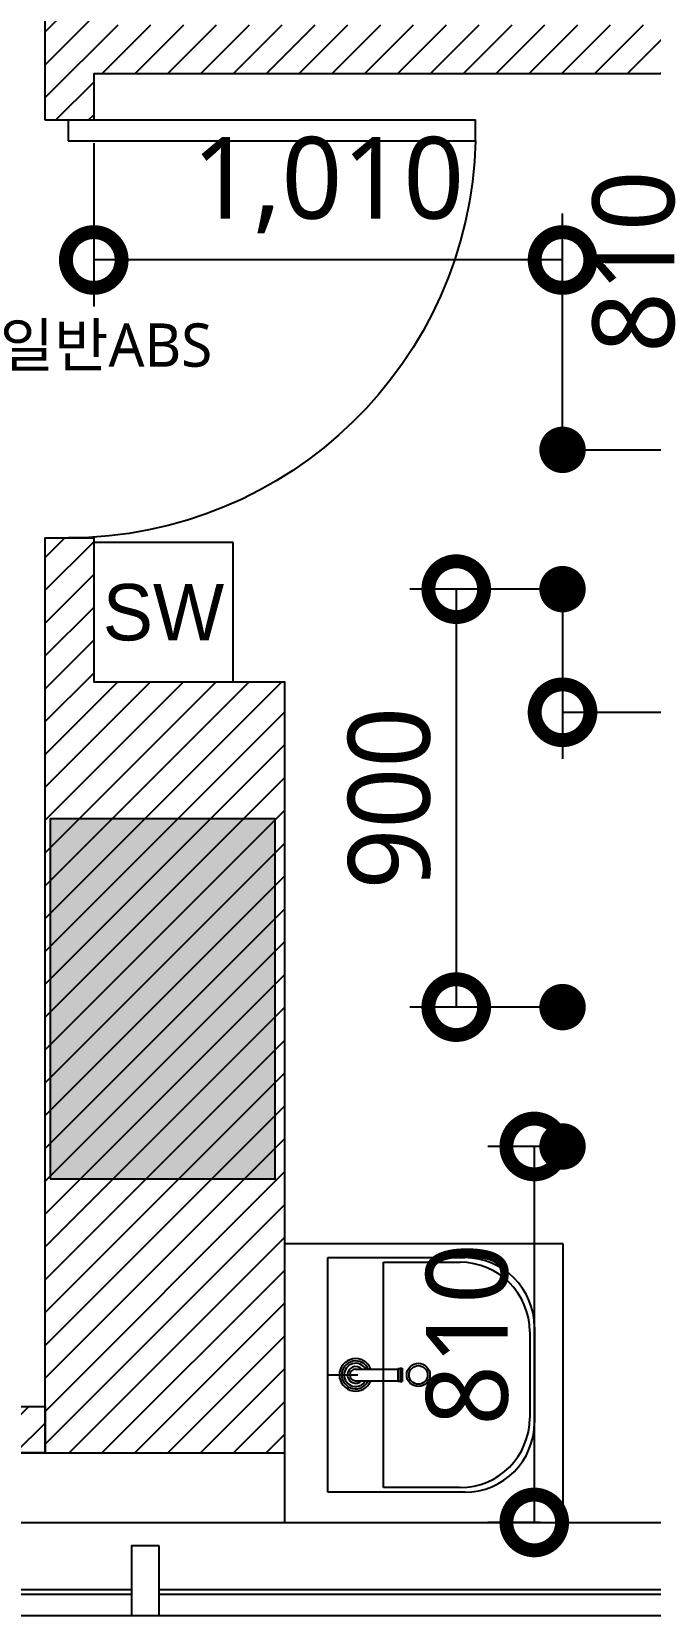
# Model space of a CAD drawing. Header units: metres. Extents: x 11578468 to 47831421, y -58341524 to -14256839.
# Drawn here: x 23750029 to 23751361, y -29045056 to -29041646 of the extents above; entities that cross this region are included whole.
import ezdxf
from ezdxf.enums import TextEntityAlignment as Align

# ---------------------------------------------------------------- set-up
doc = ezdxf.new("R2010")
doc.units = ezdxf.units.M
doc.header["$LTSCALE"] = 50
doc.header["$MEASUREMENT"] = 0
doc.layers.get('0').update_dxf_attribs({"linetype": 'CONTINUOUS'})
doc.layers.get('DEFPOINTS').update_dxf_attribs({"linetype": 'CONTINUOUS'})
doc.layers.add('002_전_다운라이트', color=40, linetype='CONTINUOUS', lineweight=9)
for name, color, linetype in [('CO-DOOR', 8, 'CONTINUOUS'), ('S-DIM', 7, 'CONTINUOUS'), ('wall', 3, 'CONTINUOUS'), ('신설_SW', 10, 'CONTINUOUS')]:
    doc.layers.add(name, color=color, linetype=linetype)
doc.styles.add('DAWIN', font='NanumSquareR.ttf')
doc.styles.add('맑은 고딕', font='malgun.ttf')
doc.styles.add('울릉도L', font='Expo M.ttf')
doc.dimstyles.new('80', dxfattribs={"dimscale": 80, "dimtxt": 2.2, "dimasz": 3, "dimexe": 1.25, "dimexo": 0.625, "dimtad": 1, "dimdec": 0, "dimzin": 0, "dimdsep": 46, "dimlunit": 6, "dimtxsty": 'DAWIN', "dimblk1": 'DOTSMALL', "dimblk2": 'DOTSMALL', "dimsah": 1, "dimcen": 0.001, "dimclrd": 1, "dimclre": 1, "dimclrt": 3, "dimadec": 0, "dimazin": 0, "dimtfac": 1, "dimtdec": 0, "dimtix": 1, "dimtmove": 2, "dimatfit": 3, "dimldrblk": 'DOTSMALL', "dimfxl": 1.25, "dimtolj": 1, "dimtzin": 0, "dimarcsym": 0})
pattern_1 = [(45, (35200, -25360), (-35.35533906, 35.35533906), [])]

# ---------------------------------------------------------------- blocks, each defined once
blk = doc.blocks.new('슬하_전기')
at = {"layer": 'CO-DOOR'}
h = blk.add_hatch(color=256, dxfattribs=at)
h.dxf.hatch_style = 1
h.paths.add_polyline_path([(11573349.8, -14326146.7), (11557549.8, -14326146.7), (11557549.8, -14341751.7), (11557749.8, -14341751.7), (11557749.8, -14341136.7), (11557909.8, -14341136.7), (11557909.8, -14340351.7), (11557749.8, -14340351.7), (11557749.8, -14330996.7), (11560649.8, -14330996.7), (11560649.8, -14330796.7), (11557749.8, -14330796.7), (11557749.8, -14326346.7), (11560449.8, -14326346.7), (11560449.8, -14329796.7), (11560649.8, -14329796.7), (11560649.8, -14326346.7), (11565749.8, -14326346.7), (11565749.8, -14329396.7), (11565949.8, -14329396.7), (11565949.8, -14326346.7), (11569149.8, -14326346.7), (11569149.8, -14329396.7), (11569349.8, -14329396.7), (11569349.8, -14328646.7), (11569949.8, -14328646.7), (11569949.8, -14328557.2), (11569939.8, -14328557.2), (11569939.8, -14328517.2), (11569949.8, -14328446.7), (11569349.8, -14328446.7), (11569349.8, -14326346.7), (11571549.8, -14326346.7), (11571549.8, -14328446.7), (11570949.8, -14328446.7), (11570949.8, -14328517.2), (11570959.8, -14328517.2), (11570959.8, -14328571.7), (11570949.8, -14328571.7), (11570949.8, -14328646.7), (11571749.8, -14328646.7), (11571749.8, -14328151.7), (11574897.8, -14328151.7), (11574897.8, -14327746.7), (11571749.8, -14327746.7), (11571749.8, -14326346.7), (11573349.8, -14326346.7)])
h.paths.add_polyline_path([(11565549.8, -14330996.7), (11570049.8, -14330996.7), (11570049.8, -14330796.7), (11564799.8, -14330796.7), (11564799.8, -14330821.7), (11564799.8, -14330971.7), (11564799.8, -14330996.7), (11564799.8, -14331246.7), (11565549.8, -14331246.7)], flags=17)
h.paths.add_polyline_path([(11571829.8, -14330796.7), (11571549.8, -14330796.7), (11571049.8, -14330796.7), (11571049.8, -14330996.7), (11571049.8, -14331306.7), (11571829.8, -14331306.7)], flags=17)
h.paths.add_polyline_path([(11578227.8, -14326146.7), (11577349.8, -14326146.7), (11577349.8, -14326346.7), (11577349.8, -14326946.7), (11578027.8, -14326946.7), (11578027.8, -14327746.7), (11577547.8, -14327746.7), (11577547.8, -14328046.7), (11578027.8, -14328046.7), (11578027.8, -14328046.7), (11578227.8, -14328046.7)])
h.paths.add_polyline_path([(11578227.8, -14328896.7), (11578077.8, -14328896.7), (11578027.8, -14328896.7), (11578027.8, -14329646.7), (11578227.8, -14329646.7)])
h.paths.add_polyline_path([(11578227.8, -14330196.7), (11578077.8, -14330196.7), (11578027.8, -14330196.7), (11578027.8, -14330355.7), (11577465.8, -14330355.7), (11577465.8, -14331196.7), (11578027.8, -14331196.7), (11578027.8, -14331296.7), (11578227.8, -14331296.7)])
h.paths.add_polyline_path([(11578227.8, -14332526.7), (11578077.8, -14332526.7), (11578027.8, -14332526.7), (11578027.8, -14333091.7), (11578227.8, -14333091.7)])
h.paths.add_polyline_path([(11577949.8, -14337701.7), (11577349.8, -14337701.7), (11577349.8, -14338401.7), (11577949.8, -14338401.7)])
h.paths.add_polyline_path([(11572906.8, -14340321.7), (11572426.8, -14340321.7), (11572426.8, -14341101.7), (11572906.8, -14341101.7)], flags=17)
h.paths.add_polyline_path([(11565399.8, -14340036.7), (11564914.8, -14340036.7), (11564914.8, -14340811.7), (11565399.8, -14340811.7)], flags=17)
h = blk.add_hatch(dxfattribs=at)
h.set_pattern_fill('_USER', color=256, scale=50, angle=45, pattern_type=0)
h.set_pattern_definition(pattern_1)
h.paths.add_polyline_path([(11570219.1, -14338431.7), (11571823.8, -14338431.7), (11571823.8, -14338326.7), (11568526.8, -14338326.7), (11568526.8, -14335206.7), (11566008.8, -14335206.7), (11566008.8, -14335311.7), (11568421.8, -14335311.7), (11568421.8, -14338326.7), (11565008.8, -14338326.7), (11565008.8, -14335311.7), (11565108.8, -14335311.7), (11565108.8, -14335206.7), (11564903.8, -14335206.7), (11564903.8, -14338531.7), (11565008.8, -14338531.7), (11565008.8, -14338431.7)])
h = blk.add_hatch(dxfattribs=at)
h.set_pattern_fill('_USER', color=256, scale=50, angle=45, pattern_type=0)
h.set_pattern_definition(pattern_1)
h.paths.add_polyline_path([(11563498.8, -14341402), (11563603.9, -14341402), (11563603.9, -14341301.7), (11563603.8, -14339131.7), (11563498.8, -14339131.7)])
h.paths.add_polyline_path([(11565008.8, -14339741.7), (11565008.8, -14339431.7), (11564903.8, -14339431.7), (11564903.8, -14341301.7), (11564903.9, -14341301.7), (11564903.9, -14341402), (11565419.8, -14341402), (11565419.8, -14339741.7)])
h = blk.add_hatch(dxfattribs=at)
h.set_pattern_fill('_USER', color=256, scale=50, angle=45, pattern_type=0)
h.set_pattern_definition([(45, (74837.56, -59074.227), (-35.35533906, 35.35533906), [])])
h.paths.add_polyline_path([(11564803.9, -14341401.7), (11564903.9, -14341401.7), (11564903.9, -14341301.7), (11564803.9, -14341301.7)])
h.paths.add_polyline_path([(11564353.9, -14341401.7), (11564353.9, -14341301.7), (11563603.9, -14341301.7), (11563603.9, -14341401.7)])
for p, q in [((11564903.8, -14335206.7), (11564903.8, -14338531.7)), ((11565008.8, -14338431.7), (11565008.8, -14338531.7)), ((11565008.8, -14338431.7), (11570219.1, -14338431.7)), ((11564903.8, -14338531.7), (11565008.8, -14338531.7)), ((11564903.8, -14339431.7), (11564903.8, -14341402)), ((11564903.8, -14339431.7), (11565008.8, -14339431.7)), ((11565008.8, -14339431.7), (11565008.8, -14339741.7)), ((11565014.8, -14340036.7), (11565014.8, -14340036.7)), ((11566019.8, -14340951.7), (11565419.8, -14340951.7)), ((11565419.8, -14340951.7), (11565419.8, -14341551.7)), ((11565512.9, -14340981.5), (11565807.9, -14340981.5)), ((11565512.9, -14341486.5), (11565512.9, -14340981.5)), ((11566019.8, -14341551.7), (11566019.8, -14340951.7)), ((11565632.9, -14340991.5), (11565797.9, -14340991.5)), ((11565632.9, -14341476.5), (11565632.9, -14340991.5)), ((11565947.9, -14341141.5), (11565947.9, -14341326.5)), ((11565957.9, -14341131.5), (11565957.9, -14341336.5)), ((11565572.9, -14341221.5), (11565663.4, -14341221.5)), ((11565663.4, -14341220.5), (11565668.4, -14341220.5)), ((11565663.4, -14341220.5), (11565663.4, -14341247.5)), ((11565668.4, -14341219.5), (11565673.4, -14341219.5)), ((11565668.4, -14341219.5), (11565668.4, -14341248.5)), ((11565673.4, -14341219.5), (11565673.4, -14341248.5)), ((11565512.9, -14341234), (11565577.9, -14341234)), ((11565572.9, -14341246.5), (11565663.4, -14341246.5)), ((11565663.4, -14341247.5), (11565668.4, -14341247.5)), ((11565668.4, -14341248.5), (11565673.4, -14341248.5)), ((11558129.9, -14341402), (11565419.8, -14341402)), ((11565807.9, -14341486.5), (11565512.9, -14341486.5)), ((11565797.9, -14341476.5), (11565632.9, -14341476.5)), ((11557749.8, -14341551.7), (11574908.4, -14341551.7)), ((11565419.8, -14341551.7), (11566019.8, -14341551.7)), ((11565089.8, -14341696.7), (11563899.8, -14341696.7)), ((11566339.8, -14341696.7), (11565149.8, -14341696.7)), ((11565089.8, -14341706.7), (11563899.8, -14341706.7)), ((11566339.8, -14341706.7), (11565149.8, -14341706.7)), ((11557749.8, -14341751.7), (11574991.3, -14341751.7))]:
    blk.add_line(p, q, dxfattribs=at)
at = {"layer": 'CO-DOOR', "extrusion": (0, 0, -1)}
for p, q in [((11564953.8, -14338531.7), (11564953.8, -14338576.7)), ((11564953.8, -14338531.7), (11565831.3, -14338531.7)), ((11565831.3, -14338576.7), (11565831.3, -14338531.7)), ((11564953.8, -14338576.7), (11565831.3, -14338576.7))]:
    blk.add_line(p, q, dxfattribs=at)
at = {"layer": 'CO-DOOR'}
for points in [[(11565008.8, -14339741.7), (11565419.8, -14339741.7), (11565419.8, -14341551.7)], [(11564903.9, -14341401.7), (11563603.9, -14341401.7), (11563603.9, -14341301.7), (11564903.9, -14341301.7), (11564903.9, -14341401.7)]]:
    blk.add_lwpolyline(points, dxfattribs=at)
for points in [[(11564914.8, -14340811.7), (11565399.8, -14340811.7), (11565399.8, -14340036.7), (11564914.8, -14340036.7)], [(11565149.8, -14341601.7), (11565089.8, -14341601.7), (11565089.8, -14341751.7), (11565149.8, -14341751.7)]]:
    blk.add_lwpolyline(points, close=True, dxfattribs=at)
for radius in [25, 20]:
    blk.add_circle((11565707.9, -14341234), radius, dxfattribs=at)
at = {"layer": 'CO-DOOR', "extrusion": (0, 0, -1)}
blk.add_arc((-11564953.8, -14338554.2), 877.5, 181.4693, 270, dxfattribs=at)
at = {"layer": 'CO-DOOR'}
for centre, radius, start, end in [((11565807.9, -14341131.5), 150, 0, 90), ((11565797.9, -14341141.5), 150, 0, 90), ((11565572.9, -14341234), 35, 20.9249, 339.0752), ((11565572.9, -14341234), 30, 24.6243, 335.3757), ((11565572.9, -14341234), 25, 30, 330), ((11565572.9, -14341234), 18, 43.983, 316.0171), ((11565572.9, -14341234), 12.5, 90, 270), ((11565797.9, -14341326.5), 150, 270, 0), ((11565807.9, -14341336.5), 150, 270, 0)]:
    blk.add_arc(centre, radius, start, end, dxfattribs=at)
at = {"layer": 'CO-DOOR', "style": '맑은 고딕'}
blk.add_text('일반ABS', height=93.33, rotation=360, dxfattribs=at).set_placement((11565035.2, -14339016.5), align=Align.MIDDLE_CENTER)
blk = doc.blocks.new('A$C8d63ac80')
at = {"layer": '002_전_다운라이트', "const_width": 50}
blk.add_lwpolyline([(50, 75, 1), (100, 75, 1)], format="xyb", close=True, dxfattribs=at)
blk = doc.blocks.new('TMSXNLS')
at = {"layer": '신설_SW', "color": 240, "linetype": 'Continuous'}
blk.add_lwpolyline([(11559356.3, -14268182.3), (11559056.3, -14268182.3), (11559056.3, -14268482.3), (11559356.3, -14268482.3)], close=True, dxfattribs=at)
at = {"layer": '신설_SW', "color": 240, "linetype": 'Continuous', "style": '울릉도L'}
blk.add_text('SW', height=121.4, dxfattribs=at).set_placement((11559206.3, -14268332.3), align=Align.MIDDLE_CENTER)
blk = doc.blocks.new('_DOTSMALL')
at = {"color": 0, "linetype": 'ByBlock', "const_width": 0.5}
blk.add_lwpolyline([(-0.0625, 0, 1), (0.0625, 0, 1)], format="xyb", close=True, dxfattribs=at)
blk = doc.blocks.new('*D2755')
at = {"layer": 'DEFPOINTS', "color": 0}
for p in [(23751172.3, -29041735.6), (23751470, -29041735.6), (23751172.3, -29042546)]:
    blk.add_point(p, dxfattribs=at)
at = {"layer": 'S-DIM', "color": 1, "lineweight": -2, "ltscale": 10}
for p, q in [((23751222.3, -29041735.6), (23751570, -29041735.6)), ((23751470, -29042546), (23751470, -29041735.6)), ((23751222.3, -29042546), (23751570, -29042546))]:
    blk.add_line(p, q, dxfattribs=at)
at = {"layer": 'S-DIM', "color": 1, "lineweight": -2, "xscale": 240, "yscale": 240, "zscale": 240}
for p, rotation in [((23751470, -29041735.6), 90), ((23751470, -29042546), 270)]:
    blk.add_blockref('_DOTSMALL', p, dxfattribs=dict(at, rotation=rotation))
at = {"layer": 'S-DIM', "color": 3, "ltscale": 10, "insert": (23751326.1, -29042140.8), "char_height": 176, "attachment_point": 5, "rotation": 90, "style": 'DAWIN'}
blk.add_mtext('\\A1;810', dxfattribs=at)
blk = doc.blocks.new('*D2756')
at = {"layer": 'DEFPOINTS', "color": 0}
for p in [(23751172.3, -29042846), (23752872.3, -29042846), (23752872.3, -29043111.1)]:
    blk.add_point(p, dxfattribs=at)
at = {"layer": 'S-DIM', "color": 1, "lineweight": -2, "ltscale": 10}
for p, q in [((23751172.3, -29042896), (23751172.3, -29043211.1)), ((23752872.3, -29042896), (23752872.3, -29043211.1)), ((23751172.3, -29043111.1), (23752872.3, -29043111.1))]:
    blk.add_line(p, q, dxfattribs=at)
at = {"layer": 'S-DIM', "color": 1, "lineweight": -2, "xscale": 240, "yscale": 240, "zscale": 240, "rotation": 180}
blk.add_blockref('_DOTSMALL', (23751172.3, -29043111.1), dxfattribs=at)
at = {"layer": 'S-DIM', "color": 1, "lineweight": -2, "xscale": 240, "yscale": 240, "zscale": 240}
blk.add_blockref('_DOTSMALL', (23752872.3, -29043111.1), dxfattribs=at)
at = {"layer": 'S-DIM', "color": 3, "ltscale": 10, "insert": (23752022.3, -29042950.1), "char_height": 176, "attachment_point": 5, "style": 'DAWIN'}
blk.add_mtext('\\A1;1,700', dxfattribs=at)
blk = doc.blocks.new('*D2757')
at = {"layer": 'DEFPOINTS', "color": 0}
for p in [(23751172.3, -29042846), (23750943.4, -29043746), (23751172.3, -29043746)]:
    blk.add_point(p, dxfattribs=at)
at = {"layer": 'S-DIM', "color": 1, "lineweight": -2, "ltscale": 10}
for p, q in [((23751122.3, -29042846), (23750843.4, -29042846)), ((23750943.4, -29042846), (23750943.4, -29043746)), ((23751122.3, -29043746), (23750843.4, -29043746))]:
    blk.add_line(p, q, dxfattribs=at)
at = {"layer": 'S-DIM', "color": 1, "lineweight": -2, "xscale": 240, "yscale": 240, "zscale": 240}
for p, rotation in [((23750943.4, -29042846), 90), ((23750943.4, -29043746), 270)]:
    blk.add_blockref('_DOTSMALL', p, dxfattribs=dict(at, rotation=rotation))
at = {"layer": 'S-DIM', "color": 3, "ltscale": 10, "insert": (23750799.5, -29043296), "char_height": 176, "attachment_point": 5, "rotation": 90, "style": 'DAWIN'}
blk.add_mtext('\\A1;900', dxfattribs=at)
blk = doc.blocks.new('*D2758')
at = {"layer": 'DEFPOINTS', "color": 0}
for p in [(23751172.3, -29044046), (23751111.4, -29044855.6), (23751173.8, -29044855.6)]:
    blk.add_point(p, dxfattribs=at)
at = {"layer": 'S-DIM', "color": 1, "lineweight": -2, "ltscale": 10}
for p, q in [((23751122.3, -29044046), (23751011.4, -29044046)), ((23751111.4, -29044046), (23751111.4, -29044855.6)), ((23751123.8, -29044855.6), (23751011.4, -29044855.6))]:
    blk.add_line(p, q, dxfattribs=at)
at = {"layer": 'S-DIM', "color": 1, "lineweight": -2, "xscale": 240, "yscale": 240, "zscale": 240}
for p, rotation in [((23751111.4, -29044046), 90), ((23751111.4, -29044855.6), 270)]:
    blk.add_blockref('_DOTSMALL', p, dxfattribs=dict(at, rotation=rotation))
at = {"layer": 'S-DIM', "color": 3, "ltscale": 10, "insert": (23750967.5, -29044450.8), "char_height": 176, "attachment_point": 5, "rotation": 90, "style": 'DAWIN'}
blk.add_mtext('\\A1;810', dxfattribs=at)
blk = doc.blocks.new('*D2760')
at = {"layer": 'DEFPOINTS', "color": 0}
for p in [(23750162.8, -29041835.6), (23750162.8, -29042137.2), (23751172.3, -29042546)]:
    blk.add_point(p, dxfattribs=at)
at = {"layer": 'S-DIM', "color": 1, "lineweight": -2, "ltscale": 10}
for p, q in [((23750162.8, -29041885.6), (23750162.8, -29042237.2)), ((23751172.3, -29042496), (23751172.3, -29042037.2)), ((23751172.3, -29042137.2), (23750162.8, -29042137.2))]:
    blk.add_line(p, q, dxfattribs=at)
at = {"layer": 'S-DIM', "color": 1, "lineweight": -2, "xscale": 240, "yscale": 240, "zscale": 240, "rotation": 180}
blk.add_blockref('_DOTSMALL', (23750162.8, -29042137.2), dxfattribs=at)
at = {"layer": 'S-DIM', "color": 1, "lineweight": -2, "xscale": 240, "yscale": 240, "zscale": 240}
blk.add_blockref('_DOTSMALL', (23751172.3, -29042137.2), dxfattribs=at)
at = {"layer": 'S-DIM', "color": 3, "ltscale": 10, "insert": (23750667.5, -29041976.2), "char_height": 176, "attachment_point": 5, "style": 'DAWIN'}
blk.add_mtext('\\A1;1,010', dxfattribs=at)

msp = doc.modelspace()

# ---------------------------------------------------------------- block references
msp.add_blockref('TMSXNLS', (12191106.5, -14774563.3))
at = {"layer": '002_전_다운라이트', "rotation": 270}
for p in [(23751097.3, -29042471), (23751097.3, -29042771), (23751097.3, -29043671), (23751097.3, -29043971)]:
    msp.add_blockref('A$C8d63ac80', p, dxfattribs=at)
at = {"layer": 'wall'}
msp.add_blockref('슬하_전기', (12185153.9, -14703303.9), dxfattribs=at)

# ---------------------------------------------------------------- dimensions: what is measured, and where the dimension line sits
at = {"layer": 'S-DIM', "ltscale": 10}
for base, p1, p2, picture, middle in [((23751470, -29041735.6), (23751172.3, -29042546), (23751172.3, -29041735.6), '*D2755', (23751326.1, -29042140.8)), ((23750943.4, -29043746), (23751172.3, -29042846), (23751172.3, -29043746), '*D2757', (23750799.5, -29043296)), ((23751111.4, -29044855.6), (23751172.3, -29044046), (23751173.8, -29044855.6), '*D2758', (23750967.5, -29044450.8))]:
    dim = msp.add_linear_dim(base=base, p1=p1, p2=p2, angle=90, dimstyle='80', dxfattribs=at)
    dim.commit()
    dim.dimension.update_dxf_attribs({"geometry": picture, "text_midpoint": middle})
for base, p1, p2, picture, middle in [((23750162.794211, -29042137.1556668), (23751172.294211, -29042546.0190083), (23750162.794211, -29041835.5665849), '*D2760', (23750667.544211, -29041976.1827709)), ((23752872.3, -29043111.1), (23751172.3, -29042846), (23752872.3, -29042846), '*D2756', (23752022.3, -29042950.1))]:
    dim = msp.add_linear_dim(base=base, p1=p1, p2=p2, dimstyle='80', dxfattribs=at)
    dim.commit()
    dim.dimension.update_dxf_attribs({"geometry": picture, "text_midpoint": middle})

doc.saveas('drawing.dxf')
